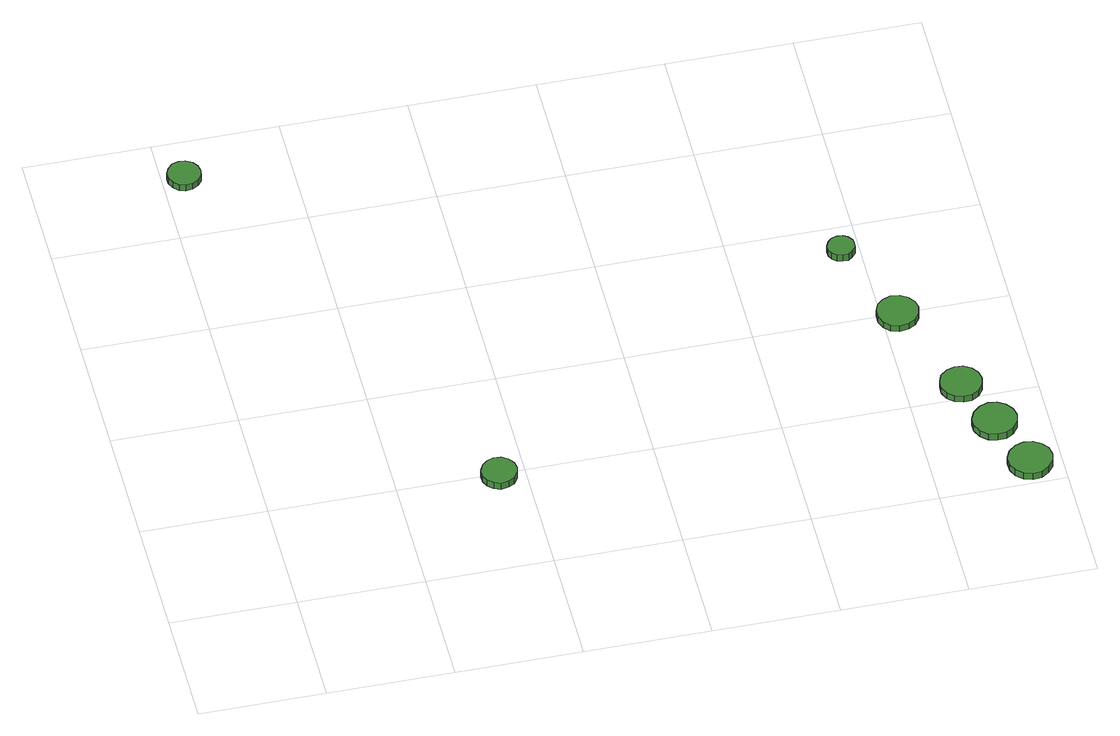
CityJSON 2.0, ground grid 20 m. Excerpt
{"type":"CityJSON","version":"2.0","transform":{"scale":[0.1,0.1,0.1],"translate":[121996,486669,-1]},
"CityObjects":{
"tree1":{"type":"SolitaryVegetationObject","attributes":{"function":"something"},"geometry":[{"type":"MultiSurface","lod":"1","boundaries":[[[0,1,2,3,4,5,6,7,8,9,10,11,12,13,14]],[[15,16,17,18,19,20,21,22,23,24,25,26,27,28,29]],[[0,29,28,1]],[[1,28,27,2]],[[2,27,26,3]],[[3,26,25,4]],[[4,25,24,5]],[[5,24,23,6]],[[6,23,22,7]],[[7,22,21,8]],[[8,21,20,9]],[[9,20,19,10]],[[10,19,18,11]],[[11,18,17,12]],[[12,17,16,13]],[[13,16,15,14]],[[14,15,29,0]]]}]},
"tree2":{"type":"SolitaryVegetationObject","attributes":{"function":"something"},"geometry":[{"type":"MultiSurface","lod":"1","boundaries":[[[30,31,32,33,34,35,36,37,38,39,40,41,42,43,44]],[[45,46,47,48,49,50,51,52,53,54,55,56,57,58,59]],[[30,59,58,31]],[[31,58,57,32]],[[32,57,56,33]],[[33,56,55,34]],[[34,55,54,35]],[[35,54,53,36]],[[36,53,52,37]],[[37,52,51,38]],[[38,51,50,39]],[[39,50,49,40]],[[40,49,48,41]],[[41,48,47,42]],[[42,47,46,43]],[[43,46,45,44]],[[44,45,59,30]]]}]},
"tree3":{"type":"SolitaryVegetationObject","attributes":{"function":"something"},"geometry":[{"type":"MultiSurface","lod":"1","boundaries":[[[60,61,62,63,64,65,66,67,68,69,70,71,72,73,74]],[[75,76,77,78,79,80,81,82,83,84,85,86,87,88,89]],[[60,89,88,61]],[[61,88,87,62]],[[62,87,86,63]],[[63,86,85,64]],[[64,85,84,65]],[[65,84,83,66]],[[66,83,82,67]],[[67,82,81,68]],[[68,81,80,69]],[[69,80,79,70]],[[70,79,78,71]],[[71,78,77,72]],[[72,77,76,73]],[[73,76,75,74]],[[74,75,89,60]]]}]},
"tree4":{"type":"SolitaryVegetationObject","attributes":{"function":"something"},"geometry":[{"type":"MultiSurface","lod":"1","boundaries":[[[90,91,92,93,94,95,96,97,98,99,100,101,102,103,104]],[[105,106,107,108,109,110,111,112,113,114,115,116,117,118,119]],[[90,119,118,91]],[[91,118,117,92]],[[92,117,116,93]],[[93,116,115,94]],[[94,115,114,95]],[[95,114,113,96]],[[96,113,112,97]],[[97,112,111,98]],[[98,111,110,99]],[[99,110,109,100]],[[100,109,108,101]],[[101,108,107,102]],[[102,107,106,103]],[[103,106,105,104]],[[104,105,119,90]]]}]},
"tree5":{"type":"SolitaryVegetationObject","attributes":{"function":"something"},"geometry":[{"type":"MultiSurface","lod":"1","boundaries":[[[120,121,122,123,124,125,126,127,128,129,130,131,132,133,134]],[[135,136,137,138,139,140,141,142,143,144,145,146,147,148,149]],[[120,149,148,121]],[[121,148,147,122]],[[122,147,146,123]],[[123,146,145,124]],[[124,145,144,125]],[[125,144,143,126]],[[126,143,142,127]],[[127,142,141,128]],[[128,141,140,129]],[[129,140,139,130]],[[130,139,138,131]],[[131,138,137,132]],[[132,137,136,133]],[[133,136,135,134]],[[134,135,149,120]]]}]},
"tree6":{"type":"SolitaryVegetationObject","attributes":{"function":"something"},"geometry":[{"type":"MultiSurface","lod":"1","boundaries":[[[150,151,152,153,154,155,156,157,158,159,160,161,162,163,164]],[[165,166,167,168,169,170,171,172,173,174,175,176,177,178,179]],[[150,179,178,151]],[[151,178,177,152]],[[152,177,176,153]],[[153,176,175,154]],[[154,175,174,155]],[[155,174,173,156]],[[156,173,172,157]],[[157,172,171,158]],[[158,171,170,159]],[[159,170,169,160]],[[160,169,168,161]],[[161,168,167,162]],[[162,167,166,163]],[[163,166,165,164]],[[164,165,179,150]]]}]},
"tree7":{"type":"SolitaryVegetationObject","attributes":{"function":"something"},"geometry":[{"type":"MultiSurface","lod":"1","boundaries":[[[180,181,182,183,184,185,186,187,188,189,190,191,192,193,194]],[[195,196,197,198,199,200,201,202,203,204,205,206,207,208,209]],[[180,209,208,181]],[[181,208,207,182]],[[182,207,206,183]],[[183,206,205,184]],[[184,205,204,185]],[[185,204,203,186]],[[186,203,202,187]],[[187,202,201,188]],[[188,201,200,189]],[[189,200,199,190]],[[190,199,198,191]],[[191,198,197,192]],[[192,197,196,193]],[[193,196,195,194]],[[194,195,209,180]]]}]}
},
"vertices":[
[60,923,19],[58,934,19],[52,942,19],[42,948,19],[31,949,19],[21,946,19],[13,938,19],[8,928,19],[8,918,19],[13,908,19],[21,900,19],[31,897,19],[42,898,19],[52,904,19],[58,912,19],[58,912,7],[52,904,7],[42,898,7],[31,897,7],[21,900,7],[13,908,7],[8,918,7],[8,928,7],[13,938,7],[21,946,7],[31,949,7],[42,948,7],[52,942,7],[58,934,7],[60,923,7],
[386,193,22],[384,204,22],[377,214,22],[367,220,22],[355,221,22],[344,217,22],[336,210,22],[331,199,22],[331,187,22],[336,177,22],[344,169,22],[355,165,22],[367,167,22],[377,172,22],[384,182,22],[384,182,9],[377,172,9],[367,167,9],[355,165,9],[344,169,9],[336,177,9],[331,187,9],[331,199,9],[336,210,9],[344,217,9],[355,221,9],[367,220,9],[377,214,9],[384,204,9],[386,193,9],
[991,542,27],[990,550,27],[984,558,27],[977,562,27],[968,563,27],[959,560,27],[953,554,27],[949,546,27],[949,537,27],[953,529,27],[959,523,27],[968,521,27],[977,521,27],[984,526,27],[990,533,27],[990,533,14],[984,526,14],[977,521,14],[968,521,14],[959,523,14],[953,529,14],[949,537,14],[949,546,14],[953,554,14],[959,560,14],[968,563,14],[977,562,14],[984,558,14],[990,550,14],[991,542,14],
[1056,388,26],[1053,401,26],[1045,412,26],[1033,419,26],[1019,421,26],[1006,416,26],[996,407,26],[991,395,26],[991,381,26],[996,369,26],[1006,359,26],[1019,355,26],[1033,357,26],[1045,363,26],[1053,375,26],[1053,375,14],[1045,363,14],[1033,357,14],[1019,355,14],[1006,359,14],[996,369,14],[991,381,14],[991,395,14],[996,407,14],[1006,416,14],[1019,421,14],[1033,419,14],[1045,412,14],[1053,401,14],[1056,388,14],
[1116,218,26],[1113,232,26],[1105,243,26],[1093,250,26],[1080,251,26],[1067,247,26],[1056,238,26],[1051,225,26],[1051,212,26],[1056,199,26],[1067,190,26],[1080,186,26],[1093,187,26],[1105,194,26],[1113,205,26],[1113,205,14],[1105,194,14],[1093,187,14],[1080,186,14],[1067,190,14],[1056,199,14],[1051,212,14],[1051,225,14],[1056,238,14],[1067,247,14],[1080,251,14],[1093,250,14],[1105,243,14],[1113,232,14],[1116,218,14],
[1150,129,27],[1147,143,27],[1138,155,27],[1126,162,27],[1112,164,27],[1098,159,27],[1087,149,27],[1081,136,27],[1081,122,27],[1087,109,27],[1098,99,27],[1112,95,27],[1126,96,27],[1138,103,27],[1147,115,27],[1147,115,14],[1138,103,14],[1126,96,14],[1112,95,14],[1098,99,14],[1087,109,14],[1081,122,14],[1081,136,14],[1087,149,14],[1098,159,14],[1112,164,14],[1126,162,14],[1138,155,14],[1147,143,14],[1150,129,14],
[1184,35,27],[1181,50,27],[1172,61,27],[1160,68,27],[1146,70,27],[1132,65,27],[1121,56,27],[1115,43,27],[1115,28,27],[1121,15,27],[1132,5,27],[1146,1,27],[1160,2,27],[1172,10,27],[1181,21,27],[1181,21,14],[1172,10,14],[1160,2,14],[1146,1,14],[1132,5,14],[1121,15,14],[1115,28,14],[1115,43,14],[1121,56,14],[1132,65,14],[1146,70,14],[1160,68,14],[1172,61,14],[1181,50,14],[1184,35,14]
]}
